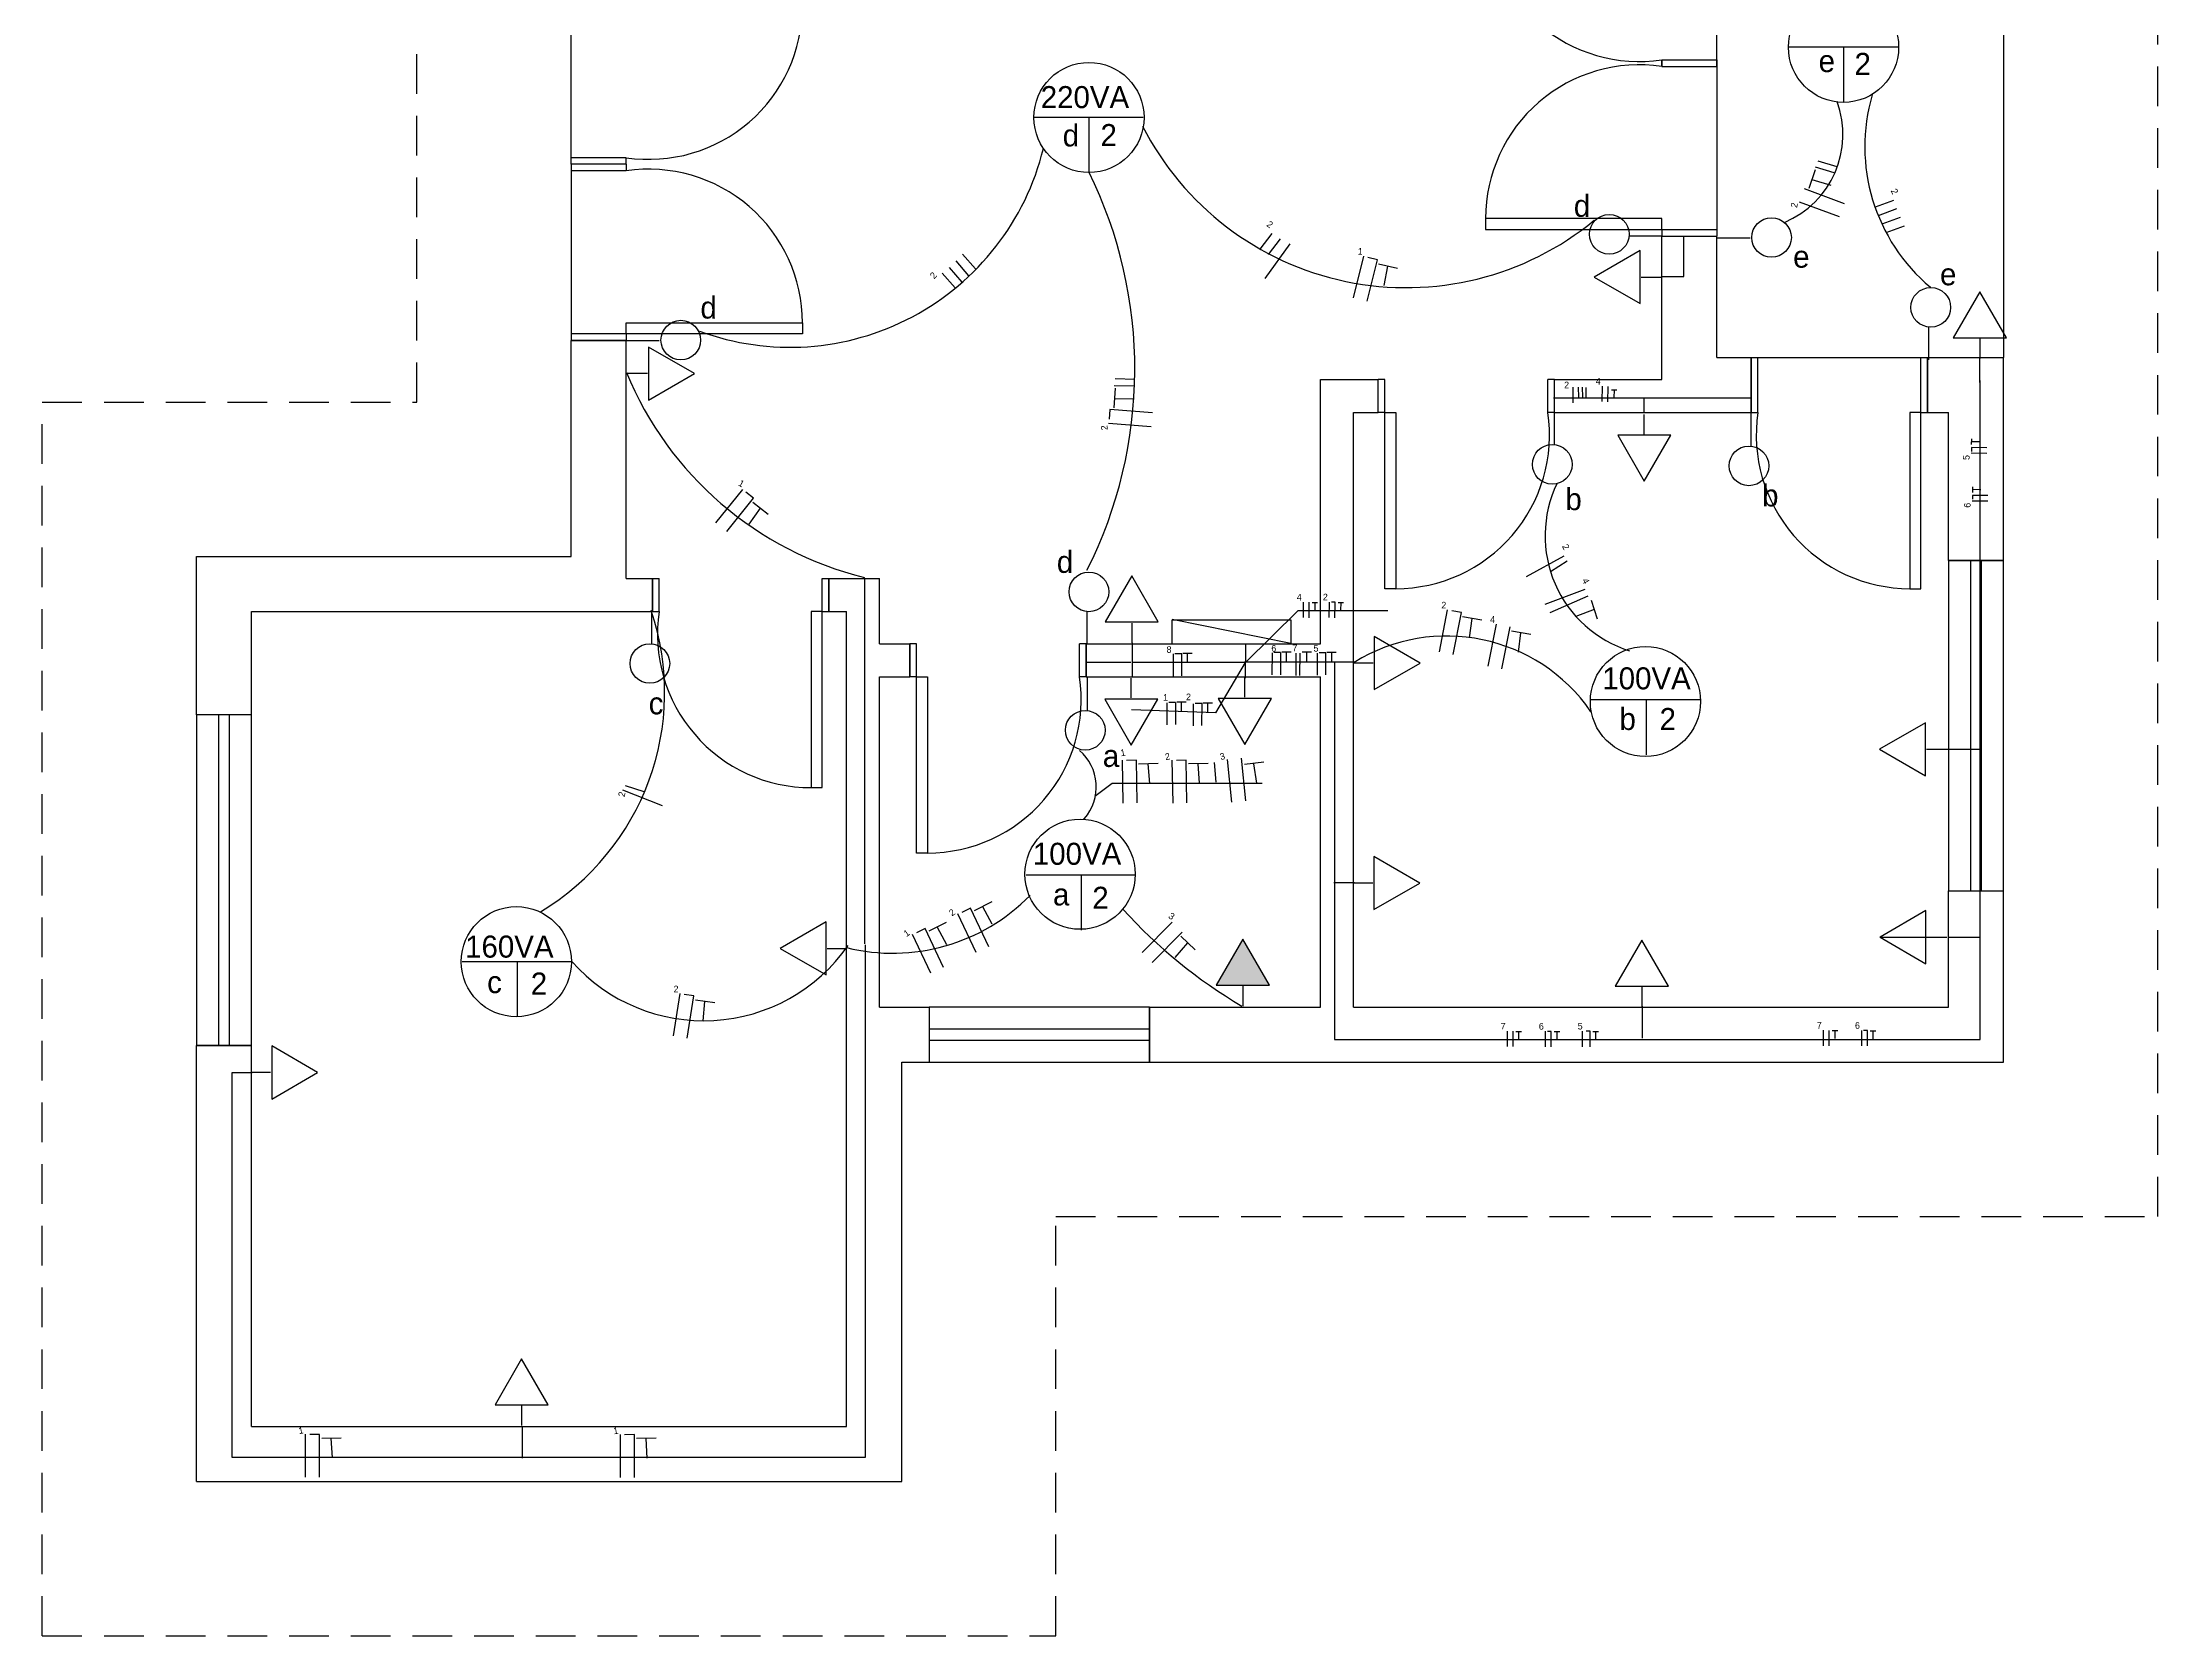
# Model space of a CAD drawing. Extents: x 0 to 26.8, y -7.8 to 11.8.
# Drawn here: x 0 to 9.6, y 0 to 7.23 of the extents above; entities that cross this region are included whole.
import ezdxf

# ---------------------------------------------------------------- set-up
doc = ezdxf.new("R2010")
doc.units = 0
doc.linetypes.add('ACAD_ISO02W100', pattern=[15, 12, -3])
for name, color, linetype in [('BLOCO', 5, 'CONTINUOUS'), ('HACHURA', 1, 'CONTINUOUS'), ('PAREDE', 7, 'CONTINUOUS'), ('PONTILHADO', 8, 'ACAD_ISO02W100')]:
    doc.layers.add(name, color=color, linetype=linetype)
doc.styles.add('PADRÃO', font='', dxfattribs={"height": 0.2})
doc.styles.get('PADRÃO').set_extended_font_data('AvantGarde Bk BT')
pattern_1 = [(0, (0, 0), (0, 6.985), [5.08, -1.905]), (90, (0, 0), (-6.985, 4e-16), [5.08, -1.905])]

# ---------------------------------------------------------------- blocks, each defined once
blk = doc.blocks.new('J15')
at = {"layer": 'BLOCO'}
for p, q in [((1.5, 0.25), (0, 0.25)), ((0, 0.25), (0, 0)), ((1.5, 0), (1.5, 0.25)), ((1.5, 0.15), (0, 0.15)), ((0, 0.1), (1.5, 0.1)), ((0, 0), (1.5, 0))]:
    blk.add_line(p, q, dxfattribs=at)
blk = doc.blocks.new('J1')
at = {"layer": 'BLOCO'}
for p, q in [((0, 0.25), (0, 0)), ((1, 0.25), (0, 0.25)), ((1, 0), (1, 0.25)), ((1, 0.15), (0, 0.15)), ((0, 0.1), (1, 0.1)), ((0, 0), (1, 0))]:
    blk.add_line(p, q, dxfattribs=at)
blk = doc.blocks.new('P80E25')
at = {"layer": 'BLOCO', "ltscale": 0.015}
for p, q in [((0.03, 0.25), (0, 0.25)), ((0, 0.25), (0, 0)), ((0.03, 0.25), (0.03, 0)), ((0.8, 0.25), (0.77, 0.25)), ((0.77, 0.25), (0.77, 0)), ((0.8, 0.25), (0.8, 0)), ((0.8, 0), (0, 0))]:
    blk.add_line(p, q, dxfattribs=at)
at = {"layer": 'BLOCO'}
blk.add_lwpolyline([(0.03, 0.25), (0.08, 0.25), (0.08, 1.05), (0.03, 1.05)], close=True, dxfattribs=at)
at = {"layer": 'BLOCO', "ltscale": 0.015}
blk.add_arc((0.08, 0.3524), 0.6976, 351.55554, 90, dxfattribs=at)
blk = doc.blocks.new('P80D25')
at = {"layer": 'BLOCO', "ltscale": 0.015}
for p, q in [((0, 0.25), (0, 0)), ((0, 0.25), (0.03, 0.25)), ((0.03, 0.25), (0.03, 0)), ((0.77, 0.25), (0.77, 0)), ((0.77, 0.25), (0.8, 0.25)), ((0.8, 0.25), (0.8, 0)), ((0, 0), (0.8, 0))]:
    blk.add_line(p, q, dxfattribs=at)
at = {"layer": 'BLOCO'}
blk.add_lwpolyline([(0.77, 0.25), (0.72, 0.25), (0.72, 1.05), (0.77, 1.05)], close=True, dxfattribs=at)
at = {"layer": 'BLOCO', "ltscale": 0.015}
blk.add_arc((0.72, 0.3524), 0.6976, 90, 188.44446, dxfattribs=at)
blk = doc.blocks.new('P80D15')
at = {"layer": 'BLOCO', "ltscale": 0.015}
for p, q in [((0, 0.15), (0, 0)), ((0, 0.15), (0.03, 0.15)), ((0.03, 0.15), (0.03, 0)), ((0.77, 0.15), (0.77, 0)), ((0.77, 0.15), (0.8, 0.15)), ((0.8, 0.15), (0.8, 0)), ((0, 0), (0.03, 0)), ((0.77, 0), (0.8, 0))]:
    blk.add_line(p, q, dxfattribs=at)
at = {"layer": 'BLOCO'}
blk.add_lwpolyline([(0.77, 0.15), (0.72, 0.15), (0.72, 0.95), (0.77, 0.95)], close=True, dxfattribs=at)
at = {"layer": 'BLOCO', "ltscale": 0.015}
blk.add_arc((0.72, 0.2524), 0.6976, 90, 188.44446, dxfattribs=at)
blk = doc.blocks.new('P80E15')
at = {"layer": 'BLOCO', "ltscale": 0.015}
for p, q in [((0.03, 0.15), (0, 0.15)), ((0, 0.15), (0, 0)), ((0.03, 0.15), (0.03, 0)), ((0.8, 0.15), (0.77, 0.15)), ((0.77, 0.15), (0.77, 0)), ((0.8, 0.15), (0.8, 0)), ((0.03, 0), (0, 0)), ((0.8, 0), (0.77, 0))]:
    blk.add_line(p, q, dxfattribs=at)
at = {"layer": 'BLOCO'}
blk.add_lwpolyline([(0.03, 0.15), (0.08, 0.15), (0.08, 0.95), (0.03, 0.95)], close=True, dxfattribs=at)
at = {"layer": 'BLOCO', "ltscale": 0.015}
blk.add_arc((0.08, 0.2524), 0.6976, 351.55554, 90, dxfattribs=at)

msp = doc.modelspace()

# ---------------------------------------------------------------- hatches: boundary and pattern name
at = {"layer": 'HACHURA', "ltscale": 0.015, "true_color": 0x000000}
h = msp.add_hatch(dxfattribs=at)
h.set_pattern_fill('ANGLE', color=18)
h.set_pattern_definition(pattern_1)
h.paths.add_polyline_path([(5.6656, 4.6116), (5.135, 4.6116), (5.6656, 4.5043)])
h = msp.add_hatch(dxfattribs=at)
h.set_pattern_fill('ANGLE', color=18)
h.set_pattern_definition(pattern_1)
h.paths.add_polyline_path([(8.3414, 3.1704), (8.5485, 3.0508), (8.5485, 3.1704)])
h = msp.add_hatch(color=18, dxfattribs=at)
h.dxf.hatch_style = 1
h.paths.add_polyline_path([(5.4482, 3.1615), (5.3278, 2.9529), (5.5686, 2.9529)])

# ---------------------------------------------------------------- linework, layer by layer
at = {"layer": 'HACHURA', "color": 0, "ltscale": 0.015}
for p, q in [((8.4211, 7.2109), (7.9247, 7.2109)), ((8.1747, 7.2109), (8.1747, 6.961)), ((4.9963, 6.8923), (4.5, 6.8923)), ((4.75, 6.8923), (4.75, 6.8923)), ((4.75, 6.8923), (4.75, 6.8923)), ((4.75, 6.8923), (4.75, 6.8923)), ((4.75, 6.8923), (4.75, 6.8923)), ((4.75, 6.8923), (4.75, 6.8923)), ((4.75, 6.8923), (4.75, 6.8923)), ((4.75, 6.8923), (4.75, 6.8923)), ((4.75, 6.8923), (4.75, 6.8923)), ((4.75, 6.8923), (4.75, 6.8923)), ((4.75, 6.8923), (4.75, 6.6424)), ((7.3499, 6.3538), (7.1999, 6.3538)), ((7.6, 6.3457), (7.75, 6.3457)), ((7.2562, 6.1681), (7.3456, 6.1681)), ((2.65, 5.8798), (2.8, 5.8798)), ((8.5619, 5.7917), (8.5619, 5.9417)), ((8.7928, 5.887), (8.7928, 5.7976)), ((2.7458, 5.7295), (2.6564, 5.7295)), ((6.8606, 5.5562), (6.8606, 5.4062)), ((7.2701, 5.455), (7.2701, 5.5444)), ((7.7531, 5.5493), (7.7531, 5.3993)), ((2.7652, 4.6521), (2.7652, 4.5021)), ((4.7417, 4.5002), (4.7417, 4.6502)), ((4.9441, 4.5973), (4.9441, 4.5079)), ((4.7412, 4.349), (4.7412, 4.199)), ((4.9417, 4.257), (4.9417, 4.3464)), ((5.4574, 4.26), (5.4574, 4.3493)), ((6.0395, 4.4152), (5.9502, 4.4152)), ((7.5248, 4.2481), (7.0284, 4.2481)), ((7.2784, 4.2481), (7.2784, 3.9982)), ((8.551, 4.0241), (8.6404, 4.0241)), ((4.9611, 3.4533), (4.4647, 3.4533)), ((4.7147, 3.4533), (4.7147, 3.2034)), ((6.0383, 3.4165), (5.9489, 3.4165)), ((8.5535, 3.1712), (8.6429, 3.1712)), ((3.5616, 3.1201), (3.6509, 3.1201)), ((2.4018, 3.0594), (1.9054, 3.0594)), ((2.1554, 3.0594), (2.1554, 2.8095)), ((5.4482, 2.948), (5.4482, 2.8586)), ((7.259, 2.9443), (7.259, 2.8549)), ((1.036, 2.5567), (0.9466, 2.5567)), ((2.1749, 1.043), (2.1749, 0.9536))]:
    msp.add_line(p, q, dxfattribs=at)
at = {"layer": 'HACHURA', "color": 7, "ltscale": 0.015, "true_color": 0xffffff}
for p, q in [((8.0459, 6.6545), (8.0165, 6.5704)), ((8.0454, 6.6679), (8.1307, 6.6422)), ((8.0581, 6.6959), (8.1434, 6.6702)), ((8.1789, 6.5005), (7.9966, 6.5677)), ((8.0309, 6.6102), (8.1162, 6.5845)), ((8.1566, 6.4411), (7.9742, 6.5084)), ((8.4016, 6.5154), (8.3179, 6.4849)), ((8.4146, 6.477), (8.3309, 6.4464)), ((8.4311, 6.4383), (8.3474, 6.4078)), ((5.5799, 6.3653), (5.526, 6.2943)), ((5.6172, 6.3419), (5.5634, 6.2709)), ((7.4502, 6.1703), (7.4502, 6.3517)), ((8.4498, 6.3984), (8.3661, 6.3679)), ((4.1459, 6.2408), (4.2039, 6.1733)), ((4.1767, 6.2724), (4.2347, 6.2048)), ((5.5492, 6.1616), (5.6633, 6.319)), ((5.9506, 6.0736), (5.9972, 6.2623)), ((6.012, 6.058), (6.0587, 6.2467)), ((6.0587, 6.2466), (6.0153, 6.2566)), ((4.0841, 6.1861), (4.1421, 6.1185)), ((4.1155, 6.2117), (4.1735, 6.1441)), ((6.1503, 6.2072), (6.0635, 6.2271)), ((6.1047, 6.2173), (6.0886, 6.1297)), ((7.3507, 6.1703), (7.4502, 6.1703)), ((8.7926, 5.689), (8.7926, 5.8029)), ((4.8641, 5.6762), (4.9531, 5.6745)), ((4.8687, 5.7066), (4.9578, 5.7049)), ((6.9469, 5.5974), (6.9469, 5.6674)), ((6.9698, 5.6685), (6.971, 5.6233)), ((6.9882, 5.6682), (6.9895, 5.623)), ((7.0042, 5.666), (7.0054, 5.6208)), ((7.0791, 5.6024), (7.0803, 5.6724)), ((7.1048, 5.6013), (7.106, 5.6713)), ((8.7939, 3.9998), (8.7939, 5.6976)), ((4.8682, 5.6634), (4.8625, 5.5745)), ((4.8656, 5.6167), (4.9547, 5.615)), ((6.8579, 5.6201), (7.7544, 5.6201)), ((7.1209, 5.6559), (7.1461, 5.6555)), ((7.1338, 5.6191), (7.1344, 5.6556)), ((7.27, 5.5537), (7.27, 5.6202)), ((5.0322, 5.4878), (4.8385, 5.5034)), ((4.8441, 5.5666), (4.8412, 5.5221)), ((5.0377, 5.551), (4.844, 5.5666)), ((8.7549, 5.3813), (8.7548, 5.376)), ((8.7551, 5.3937), (8.7549, 5.3813)), ((8.8251, 5.3925), (8.7551, 5.3937)), ((8.7554, 5.4084), (8.7559, 5.4337)), ((8.7928, 5.4194), (8.7563, 5.42)), ((8.824, 5.3668), (8.7541, 5.368)), ((3.0573, 5.052), (3.1785, 5.204)), ((3.2278, 5.1641), (3.1925, 5.1913)), ((8.7605, 5.1896), (8.761, 5.2148)), ((8.7974, 5.2024), (8.7609, 5.2031)), ((3.1066, 5.0122), (3.2278, 5.1641)), ((3.2573, 5.1182), (3.2061, 5.0453)), ((3.2946, 5.0899), (3.224, 5.1443)), ((8.8286, 5.1498), (8.7586, 5.1511)), ((8.7595, 5.1644), (8.7594, 5.159)), ((8.7597, 5.1768), (8.7595, 5.1644)), ((8.8297, 5.1755), (8.7597, 5.1768)), ((6.7357, 4.8092), (6.9063, 4.9022)), ((3.7327, 3.1403), (3.7327, 4.8006)), ((6.9206, 4.8776), (6.8452, 4.8302)), ((6.8201, 4.6834), (7.0025, 4.7504)), ((7.0146, 4.719), (6.8413, 4.6433)), ((5.1272, 4.5054), (5.1272, 4.6116)), ((5.1272, 4.6116), (5.6656, 4.6116)), ((5.6654, 4.5043), (5.1275, 4.6131)), ((5.4591, 4.417), (5.6988, 4.6538)), ((5.6656, 4.6116), (5.6656, 4.5024)), ((5.6988, 4.6538), (6.1057, 4.6538)), ((5.7238, 4.6219), (5.7238, 4.6919)), ((5.7496, 4.6213), (5.7496, 4.6913)), ((5.7624, 4.6907), (5.7876, 4.6907)), ((5.7759, 4.6541), (5.7759, 4.6906)), ((5.8406, 4.6224), (5.8419, 4.6924)), ((5.8552, 4.6915), (5.8499, 4.6916)), ((5.8676, 4.6913), (5.8552, 4.6915)), ((5.8663, 4.6213), (5.8676, 4.6913)), ((5.8804, 4.6905), (5.9057, 4.69)), ((5.8933, 4.6536), (5.8939, 4.6901)), ((6.3405, 4.4665), (6.3777, 4.6573)), ((6.4399, 4.6447), (6.396, 4.6525)), ((6.4026, 4.4539), (6.4399, 4.6447)), ((6.5334, 4.6098), (6.4457, 4.6254)), ((6.4873, 4.6176), (6.4756, 4.5293)), ((7.0428, 4.6585), (6.9596, 4.6268)), ((7.0579, 4.6143), (7.0299, 4.6988)), ((6.5621, 4.4016), (6.5993, 4.5924)), ((6.6242, 4.3891), (6.6614, 4.5798)), ((6.7549, 4.5449), (6.6673, 4.5606)), ((6.7088, 4.5527), (6.6972, 4.4644)), ((4.9403, 4.4181), (4.7414, 4.4181)), ((5.4588, 4.4176), (4.9439, 4.4176)), ((4.9461, 4.5074), (4.9461, 4.3519)), ((5.1317, 4.4568), (5.1315, 4.3565)), ((5.1708, 4.4579), (5.1402, 4.4578)), ((5.17, 4.4576), (5.1698, 4.3574)), ((5.1759, 4.4609), (5.2186, 4.4608)), ((5.1976, 4.417), (5.1977, 4.46)), ((5.4583, 4.4179), (5.324, 4.1897)), ((5.461, 4.503), (5.4588, 4.3476)), ((5.4654, 4.4218), (5.954, 4.4218)), ((5.5806, 4.4618), (5.5804, 4.3616)), ((5.6197, 4.4629), (5.5891, 4.4629)), ((5.6189, 4.4627), (5.6187, 4.3625)), ((5.6248, 4.4659), (5.6675, 4.4659)), ((5.6465, 4.422), (5.6466, 4.465)), ((5.6888, 4.4597), (5.689, 4.3595)), ((5.7062, 4.4597), (5.706, 4.3595)), ((5.7172, 4.4661), (5.7599, 4.466)), ((5.739, 4.4221), (5.739, 4.4651)), ((5.7855, 4.4611), (5.7853, 4.3609)), ((5.8246, 4.4622), (5.794, 4.4622)), ((5.8238, 4.462), (5.8236, 4.3618)), ((5.8297, 4.4652), (5.8723, 4.4652)), ((5.8514, 4.4213), (5.8514, 4.4643)), ((5.8641, 4.4214), (5.8641, 2.7063)), ((5.104, 4.2353), (5.1038, 4.135)), ((5.1431, 4.2364), (5.1125, 4.2363)), ((5.1423, 4.2362), (5.1421, 4.1359)), ((5.1482, 4.2394), (5.1908, 4.2393)), ((5.1699, 4.1955), (5.17, 4.2385)), ((5.2232, 4.2309), (5.223, 4.1307)), ((5.2623, 4.2321), (5.2317, 4.232)), ((5.2615, 4.2318), (5.2613, 4.1316)), ((5.2674, 4.235), (5.3101, 4.235)), ((5.2891, 4.1911), (5.2892, 4.2341)), ((5.324, 4.1897), (4.9433, 4.2031)), ((4.905, 3.7797), (4.9018, 3.9741)), ((4.9652, 3.9747), (4.9207, 3.9732)), ((4.9684, 3.7804), (4.9652, 3.9747)), ((5.0639, 3.96), (4.9749, 3.9571)), ((5.0172, 3.9581), (5.0241, 3.8693)), ((5.1314, 3.78), (5.1282, 3.9744)), ((5.1916, 3.975), (5.1471, 3.9735)), ((5.1948, 3.7807), (5.1916, 3.975)), ((5.2903, 3.9603), (5.2013, 3.9574)), ((5.2436, 3.9584), (5.2505, 3.8696)), ((5.3182, 3.9639), (5.3252, 3.8751)), ((5.3986, 3.7838), (5.3784, 3.9771)), ((5.4617, 3.79), (5.4415, 3.9833)), ((5.5436, 3.965), (5.4552, 3.9543)), ((5.496, 3.9578), (5.5107, 3.8699)), ((8.6374, 4.0241), (8.7928, 4.0241)), ((8.7939, 3.174), (8.7939, 3.9998)), ((2.6453, 3.8594), (2.7301, 3.832)), ((4.7764, 3.8116), (4.8548, 3.8703)), ((4.8548, 3.8703), (5.5365, 3.8703)), ((2.8153, 3.7676), (2.6344, 3.8385)), ((4.7272, 3.7117), (4.7272, 3.7046)), ((5.955, 3.4172), (5.861, 3.4172)), ((4.2381, 3.101), (4.155, 3.2767)), ((4.2126, 3.3034), (4.1726, 3.2837)), ((4.2956, 3.1278), (4.2125, 3.3035)), ((4.3085, 3.3308), (4.2287, 3.2914)), ((4.2668, 3.3098), (4.3097, 3.2317)), ((4.032, 3.0074), (3.9489, 3.1831)), ((4.0064, 3.2098), (3.9665, 3.1901)), ((4.0894, 3.0341), (4.0064, 3.2098)), ((4.1024, 3.2372), (4.0225, 3.1978)), ((4.0606, 3.2161), (4.1035, 3.1381)), ((4.9916, 3.1009), (5.1281, 3.2393)), ((5.0364, 3.0561), (5.1729, 3.1945)), ((5.2316, 3.1137), (5.1671, 3.1752)), ((8.3391, 3.1704), (8.5541, 3.1704)), ((8.6482, 3.1715), (8.7965, 3.1715)), ((8.7939, 2.7063), (8.7939, 3.174)), ((3.7339, 3.1366), (3.7339, 0.8088)), ((5.1974, 3.1457), (5.1389, 3.0786)), ((2.8643, 2.7232), (2.8945, 2.9152)), ((2.957, 2.9049), (2.9129, 2.9111)), ((2.9268, 2.7129), (2.957, 2.9049)), ((3.0518, 2.8735), (2.9636, 2.8859)), ((3.0054, 2.8796), (2.997, 2.7909)), ((7.2601, 2.8573), (7.2601, 2.7127)), ((5.8641, 2.7063), (8.7939, 2.7063)), ((6.6493, 2.6747), (6.6493, 2.7447)), ((6.675, 2.6741), (6.675, 2.7441)), ((6.6878, 2.7435), (6.7131, 2.7435)), ((6.7013, 2.7069), (6.7013, 2.7434)), ((6.8224, 2.674), (6.8224, 2.744)), ((6.8357, 2.7435), (6.8304, 2.7435)), ((6.8481, 2.7435), (6.8357, 2.7435)), ((6.8481, 2.6734), (6.8481, 2.7434)), ((6.8609, 2.7428), (6.8862, 2.7428)), ((6.8744, 2.7062), (6.8744, 2.7427)), ((6.9904, 2.674), (6.9904, 2.744)), ((7.0122, 2.744), (7.0068, 2.744)), ((7.0245, 2.744), (7.0122, 2.744)), ((7.0245, 2.674), (7.0245, 2.744)), ((7.0373, 2.7434), (7.0626, 2.7434)), ((7.0509, 2.7068), (7.0509, 2.7433)), ((8.084, 2.6785), (8.084, 2.7485)), ((8.1097, 2.6779), (8.1097, 2.7479)), ((8.1225, 2.7473), (8.1478, 2.7473)), ((8.136, 2.7106), (8.136, 2.7471)), ((8.2571, 2.6778), (8.2571, 2.7478)), ((8.2704, 2.7472), (8.2651, 2.7472)), ((8.2828, 2.7472), (8.2704, 2.7472)), ((8.2828, 2.6772), (8.2828, 2.7472)), ((8.2956, 2.7466), (8.3209, 2.7466)), ((8.3091, 2.7099), (8.3091, 2.7465)), ((0.861, 0.8088), (0.861, 2.5563)), ((0.861, 2.5563), (0.9525, 2.5563)), ((1.1947, 0.7199), (1.195, 0.9143)), ((1.2584, 0.9137), (1.2139, 0.9131)), ((1.2581, 0.7194), (1.2584, 0.9138)), ((1.3569, 0.8973), (1.2678, 0.896)), ((1.3101, 0.8962), (1.3154, 0.8073)), ((2.1773, 0.9492), (2.1773, 0.8062)), ((2.6235, 0.7189), (2.6238, 0.9132)), ((2.6872, 0.9127), (2.6427, 0.912)), ((2.6869, 0.7184), (2.6872, 0.9127)), ((2.7856, 0.8963), (2.6966, 0.8949)), ((2.7389, 0.8952), (2.7442, 0.8062)), ((3.7339, 0.8088), (0.861, 0.8088))]:
    msp.add_line(p, q, dxfattribs=at)
at = {"layer": 'HACHURA', "color": 0, "ltscale": 0.015}
for points in [[(7.2513, 6.2886), (7.0427, 6.1681), (7.2513, 6.0477)], [(8.9132, 5.8919), (8.7928, 6.1005), (8.6724, 5.8919)], [(2.7508, 5.6091), (2.9593, 5.7295), (2.7508, 5.8499)], [(7.1497, 5.4501), (7.2701, 5.2415), (7.3905, 5.4501)], [(5.0645, 4.6023), (4.9441, 4.8108), (4.8237, 4.6023)], [(6.0445, 4.2948), (6.2531, 4.4152), (6.0445, 4.5356)], [(4.8213, 4.252), (4.9417, 4.0435), (5.0621, 4.252)], [(5.337, 4.255), (5.4574, 4.0465), (5.5778, 4.255)], [(8.5461, 4.1445), (8.3375, 4.0241), (8.5461, 3.9037)], [(6.0433, 3.2961), (6.2518, 3.4165), (6.0433, 3.5369)], [(8.5485, 3.2916), (8.34, 3.1712), (8.5485, 3.0508)], [(3.5566, 3.2405), (3.348, 3.1201), (3.5566, 2.9997)], [(5.5686, 2.9529), (5.4482, 3.1615), (5.3278, 2.9529)], [(7.3795, 2.9493), (7.259, 3.1578), (7.1386, 2.9493)], [(1.041, 2.4363), (1.2495, 2.5567), (1.041, 2.6771)], [(2.2953, 1.048), (2.1749, 1.2565), (2.0545, 1.048)]]:
    msp.add_lwpolyline(points, close=True, dxfattribs=at)
for centre, radius in [((8.1744, 7.2109), 0.25), ((4.75, 6.8923), 0.25), ((7.1113, 6.3619), 0.09), ((7.8475, 6.3474), 0.09), ((8.57, 6.0303), 0.09), ((2.8975, 5.8815), 0.09), ((6.8526, 5.3176), 0.09), ((7.7451, 5.3107), 0.09), ((4.7497, 4.7388), 0.09), ((2.7572, 4.4135), 0.09), ((7.2753, 4.241), 0.25), ((4.7331, 4.1104), 0.09), ((4.7095, 3.4568), 0.25), ((2.1513, 3.0599), 0.25)]:
    msp.add_circle(centre, radius, dxfattribs=at)
at = {"layer": 'HACHURA', "color": 7, "ltscale": 0.015, "true_color": 0xffffff}
for centre, radius, start, end in [((7.7399, 6.8147), 0.4319, 292.6238, 20.30011), ((9.104, 6.7598), 0.8332, 163.6028, 230.02432), ((6.1899, 7.4626), 1.3428, 206.99597, 309.46296), ((3.3926, 7.034), 1.1849, 249.78184, 346.18213), ((2.9307, 5.75), 2.0273, 333.23131, 26.20289), ((4.1102, 6.3363), 1.5786, 202.38385, 256.11211), ((7.3675, 4.9932), 0.5476, 154.39756, 252.57814), ((1.6639, 4.2823), 1.1605, 300.91724, 18.67617), ((6.3732, 3.7428), 0.7954, 34.61903, 121.84716), ((4.5641, 3.8533), 0.2188, 319.02761, 49.06689), ((3.8582, 3.9731), 0.8747, 256.1986, 315.55815), ((6.6163, 4.8493), 2.3104, 222.17164, 239.5047), ((3.0015, 3.591), 0.7994, 221.55783, 325.01231)]:
    msp.add_arc(centre, radius, start, end, dxfattribs=at)
at = {"layer": 'PAREDE', "ltscale": 0.015}
for p, q in [((8.9, 8.65), (8.9, 5.8032)), ((7.35, 5.7032), (7.35, 6.3538)), ((7.35, 6.3538), (7.6, 6.3538)), ((7.6, 5.8032), (7.6, 6.3538)), ((2.4, 4.9), (2.4, 5.8798)), ((2.4, 5.8798), (2.65, 5.8798)), ((2.65, 4.8), (2.65, 5.8798)), ((7.6, 5.8032), (7.7558, 5.8032)), ((7.7558, 5.8032), (7.7558, 5.5532)), ((8.5558, 5.8032), (8.5558, 5.5532)), ((8.5558, 5.8032), (8.9, 5.8032)), ((8.9, 4.8813), (8.9, 5.8032)), ((5.8, 5.7032), (6.0623, 5.7032)), ((5.8, 4.5032), (5.8, 5.7032)), ((6.0623, 5.5532), (6.0623, 5.7032)), ((6.8623, 5.5532), (6.8623, 5.7032)), ((6.8623, 5.7032), (7.35, 5.7032)), ((5.95, 2.8532), (5.95, 5.5532)), ((5.95, 5.5532), (6.0623, 5.5532)), ((6.8623, 5.5532), (7.7558, 5.5532)), ((8.5558, 5.5532), (8.65, 5.5532)), ((8.65, 4.8813), (8.65, 5.5532)), ((0.7, 4.9), (2.4, 4.9)), ((0.7, 4.1798), (0.7, 4.9)), ((8.65, 4.8813), (8.9, 4.8813)), ((2.65, 4.8), (2.7689, 4.8)), ((2.7689, 4.8), (2.7689, 4.65)), ((3.5689, 4.8), (3.5689, 4.65)), ((3.5689, 4.8), (3.8, 4.8)), ((3.8, 4.5032), (3.8, 4.8)), ((0.95, 4.65), (2.7689, 4.65)), ((0.95, 4.1798), (0.95, 4.65)), ((3.5689, 4.65), (3.65, 4.65)), ((3.65, 0.95), (3.65, 4.65)), ((3.8, 4.5032), (3.9375, 4.5032)), ((3.9375, 4.5032), (3.9375, 4.3532)), ((4.7375, 4.5032), (4.7375, 4.3532)), ((4.7375, 4.5032), (5.8, 4.5032)), ((3.8, 4.3532), (3.9375, 4.3532)), ((3.8, 2.8532), (3.8, 4.3532)), ((4.7375, 4.3532), (5.8, 4.3532)), ((5.8, 2.8532), (5.8, 4.3532)), ((0.95, 4.1798), (0.7, 4.1798)), ((8.65, 2.8532), (8.65, 3.3813)), ((8.65, 3.3813), (8.9, 3.3813)), ((8.9, 2.6032), (8.9, 3.3813)), ((3.8, 2.8532), (4.0242, 2.8532)), ((4.0242, 2.8532), (4.0242, 2.6032)), ((5.0242, 2.8532), (5.0242, 2.6032)), ((5.0242, 2.8532), (5.8, 2.8532)), ((5.95, 2.8532), (8.65, 2.8532)), ((0.7, 0.7), (0.7, 2.6798)), ((0.95, 2.6798), (0.7, 2.6798)), ((0.95, 0.95), (0.95, 2.6798)), ((3.9, 0.7), (3.9, 2.6032)), ((3.9, 2.6032), (4.0242, 2.6032)), ((5.0242, 2.6032), (8.9, 2.6032)), ((0.95, 0.95), (3.65, 0.95)), ((0.7, 0.7), (3.9, 0.7))]:
    msp.add_line(p, q, dxfattribs=at)
at = {"layer": 'PONTILHADO', "ltscale": 0.015}
for p, q in [((9.6, 1.9032), (9.6, 11.7)), ((1.7, 5.6), (1.7, 9.6)), ((0, 0), (0, 5.6)), ((0, 5.6), (1.7, 5.6)), ((4.6, 1.9032), (9.6, 1.9032)), ((4.6, 0), (4.6, 1.9032)), ((0, 0), (4.6, 0))]:
    msp.add_line(p, q, dxfattribs=at)

# ---------------------------------------------------------------- block references
at = {"layer": 'PAREDE', "ltscale": 0.015}
for name, p, rotation in [('P80D25', (7.6, 7.1238), 90), ('P80E25', (2.4, 7.4798), 270), ('P80E25', (7.6, 6.3538), 90.00000000000101), ('P80D25', (2.4, 6.6798), 270), ('P80E25', (8.5558, 5.8032), 180), ('P80D15', (6.8623, 5.7032), 180.000000000002), ('J15', (8.9, 3.3813), 90), ('P80E15', (3.5689, 4.8), 180), ('P80D15', (4.7375, 4.5032), 180), ('J15', (0.95, 2.6798), 90)]:
    msp.add_blockref(name, p, dxfattribs=dict(at, rotation=rotation))
msp.add_blockref('J1', (4.0242, 2.6032), dxfattribs=at)

# ---------------------------------------------------------------- texts
at = {"layer": 'HACHURA', "color": 0, "ltscale": 0.015, "char_height": 0.1, "attachment_point": 1, "style": 'PADRÃO'}
for s, insert in [('e', (8.0611, 7.1984)), ('2', (8.224, 7.1855)), ('220VA', (4.531, 7.0347)), ('d', (4.6307, 6.8609)), ('2', (4.8023, 6.8623)), ('d', (6.9502, 6.5412)), ('e', (7.9456, 6.3103)), ('e', (8.6121, 6.2304)), ('d', (2.9865, 6.0794)), ('b', (6.9121, 5.2096)), ('b', (7.8048, 5.2264)), ('d', (4.604, 4.9249)), ('100VA', (7.0794, 4.3961)), ('c', (2.7519, 4.2827)), ('b', (7.1576, 4.2116)), ('2', (7.3395, 4.2114)), ('a', (4.8127, 4.044)), ('100VA', (4.4953, 3.5996)), ('a', (4.5868, 3.4151)), ('2', (4.7651, 3.3999)), ('160VA', (1.9187, 3.1783)), ('c', (2.0187, 3.0171)), ('2', (2.2168, 3.0105))]:
    msp.add_mtext_dynamic_manual_height_columns(s, width=0.591458, gutter_width=1, heights=[0], dxfattribs=dict(at, insert=insert))
at = {"layer": 'HACHURA', "color": 7, "ltscale": 0.015, "true_color": 0xffffff, "char_height": 0.03, "attachment_point": 1, "style": 'PADRÃO'}
for s, insert, rotation in [('2', (8.4143, 6.5734), 296.56537), ('2', (7.9338, 6.4861), 79.8017), ('2', (5.5712, 6.4254), 323.26699), ('1', (5.9706, 6.3001), 356.14818), ('2', (4.0253, 6.1775), 47.17236), ('2', (6.9065, 5.6932), 0.01584), ('4', (7.0501, 5.7103), 359.03578), ('2', (4.8056, 5.4711), 95.43377), ('5', (8.7161, 5.3379), 89.00299), ('1', (3.1701, 5.2494), 331.46064), ('6', (8.7206, 5.121), 89.00299), ('2', (6.9222, 4.9594), 298.13153), ('2', (5.8118, 4.7304), 358.96521), ('4', (7.0135, 4.8049), 296.81048), ('2', (6.3493, 4.6936), 358.99739), ('4', (6.5708, 4.6288), 358.99739), ('1', (4.8903, 4.0214), 10.99382), ('2', (5.0928, 4.004), 10.99382), ('3', (5.3406, 4.0036), 16.00872), ('2', (2.6126, 3.8125), 77.09139), ('2', (4.1106, 3.2892), 35.34479), ('3', (5.1245, 3.2853), 325.4288), ('1', (3.9044, 3.1956), 35.34479), ('2', (2.8647, 2.9505), 1.09851), ('1', (1.1602, 0.9446), 9.95227), ('1', (2.589, 0.9436), 9.95227)]:
    msp.add_mtext_dynamic_manual_height_columns(s, width=0.463217, gutter_width=1, heights=[0], dxfattribs=dict(at, insert=insert, rotation=rotation))
for s, insert in [('4', (5.6931, 4.7294)), ('8', (5.1021, 4.4917)), ('6', (5.5775, 4.4975)), ('7', (5.673, 4.4986)), ('5', (5.7691, 4.4975)), ('1', (5.0866, 4.2745)), ('2', (5.1904, 4.277)), ('7', (8.0532, 2.786)), ('6', (8.2263, 2.7853)), ('7', (6.6185, 2.7822)), ('6', (6.7916, 2.7815)), ('5', (6.968, 2.7821))]:
    msp.add_mtext_dynamic_manual_height_columns(s, width=0.463217, gutter_width=1, heights=[0], dxfattribs=dict(at, insert=insert))

doc.saveas('drawing.dxf')
